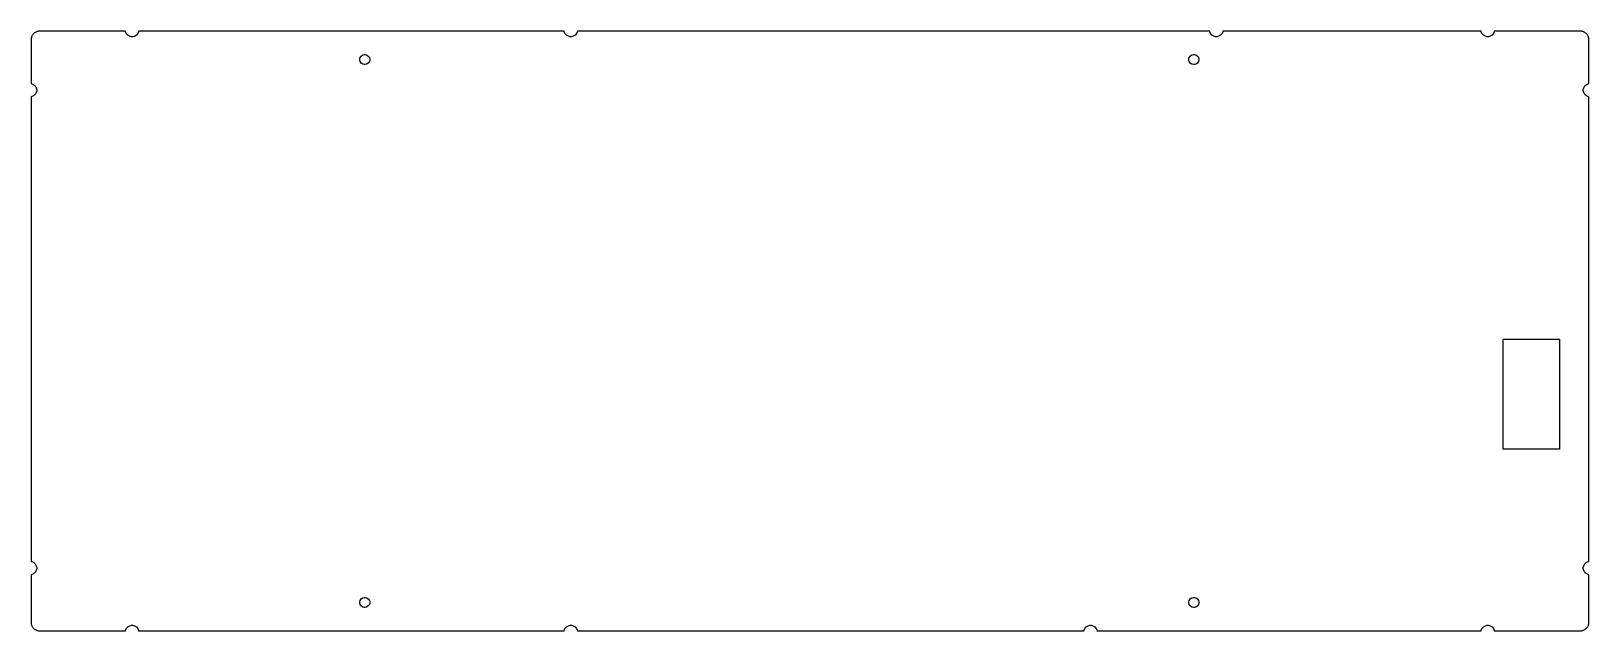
# Model space of a CAD drawing. Extents: x 0 to 356, y 0 to 137.
import ezdxf

# ---------------------------------------------------------------- set-up
doc = ezdxf.new("R2010")
doc.units = 0
doc.layers.get('0').update_dxf_attribs({"linetype": 'CONTINUOUS'})

msp = doc.modelspace()

# ---------------------------------------------------------------- linework, layer by layer
at = {"color": 0}
for p, q in [((0.108865, 135.25), (0.100597, 135.099)), ((0.12678, 135.389), (0.108865, 135.25)), ((0.152962, 135.532), (0.12678, 135.389)), ((0.19706, 135.672), (0.152962, 135.532)), ((0.249425, 135.804), (0.19706, 135.672)), ((0.311437, 135.937), (0.249425, 135.804)), ((0.391365, 136.061), (0.311437, 135.937)), ((0.469911, 136.183), (0.391365, 136.061)), ((0.567754, 136.299), (0.469911, 136.183)), ((0.673862, 136.404), (0.567754, 136.299)), ((0.78824, 136.502), (0.673862, 136.404)), ((0.902614, 136.59), (0.78824, 136.502)), ((1.03491, 136.668), (0.902614, 136.59)), ((1.1672, 136.74), (1.03491, 136.668)), ((1.29949, 136.801), (1.1672, 136.74)), ((1.4497, 136.854), (1.29949, 136.801)), ((1.59026, 136.889), (1.4497, 136.854)), ((1.74046, 136.916), (1.59026, 136.889)), ((1.89894, 136.933), (1.74046, 136.916)), ((2.04914, 136.943), (1.89894, 136.933)), ((21.6462, 136.943), (2.04914, 136.943)), ((21.6669, 136.813), (21.6462, 136.943)), ((21.8226, 136.438), (21.6669, 136.813)), ((22.1547, 136.032), (21.8226, 136.438)), ((22.6067, 135.763), (22.1547, 136.032)), ((23.0105, 135.664), (22.6067, 135.763)), ((23.1455, 135.664), (23.0105, 135.664)), ((23.2792, 135.664), (23.1455, 135.664)), ((23.6816, 135.763), (23.2792, 135.664)), ((24.135, 136.032), (23.6816, 135.763)), ((24.4671, 136.438), (24.135, 136.032)), ((24.6242, 136.813), (24.4671, 136.438)), ((24.6448, 136.943), (24.6242, 136.813)), ((121.817, 136.943), (24.6448, 136.943)), ((121.838, 136.813), (121.817, 136.943)), ((121.996, 136.44), (121.838, 136.813)), ((122.331, 136.037), (121.996, 136.44)), ((122.786, 135.77), (122.331, 136.037)), ((123.19, 135.672), (122.786, 135.77)), ((123.325, 135.672), (123.19, 135.672)), ((123.458, 135.672), (123.325, 135.672)), ((123.861, 135.77), (123.458, 135.672)), ((124.313, 136.037), (123.861, 135.77)), ((124.645, 136.44), (124.313, 136.037)), ((124.802, 136.813), (124.645, 136.44)), ((124.824, 136.943), (124.802, 136.813)), ((269.216, 136.943), (124.824, 136.943)), ((269.237, 136.814), (269.216, 136.943)), ((269.396, 136.441), (269.237, 136.814)), ((269.728, 136.039), (269.396, 136.441)), ((270.179, 135.77), (269.728, 136.039)), ((270.581, 135.672), (270.179, 135.77)), ((270.716, 135.672), (270.581, 135.672)), ((270.849, 135.672), (270.716, 135.672)), ((271.25, 135.77), (270.849, 135.672)), ((271.702, 136.039), (271.25, 135.77)), ((272.034, 136.441), (271.702, 136.039)), ((272.193, 136.814), (272.034, 136.441)), ((272.215, 136.943), (272.193, 136.814)), ((331.191, 136.943), (272.215, 136.943)), ((331.211, 136.814), (331.191, 136.943)), ((331.37, 136.441), (331.211, 136.814)), ((331.702, 136.039), (331.37, 136.441)), ((332.154, 135.77), (331.702, 136.039)), ((332.555, 135.672), (332.154, 135.77)), ((332.69, 135.672), (332.555, 135.672)), ((332.824, 135.672), (332.69, 135.672)), ((333.226, 135.77), (332.824, 135.672)), ((333.681, 136.039), (333.226, 135.77)), ((334.017, 136.441), (333.681, 136.039)), ((334.176, 136.814), (334.017, 136.441)), ((334.198, 136.943), (334.176, 136.814)), ((353.829, 136.943), (334.198, 136.943)), ((353.981, 136.933), (353.829, 136.943)), ((354.129, 136.916), (353.981, 136.933)), ((354.281, 136.889), (354.129, 136.916)), ((354.429, 136.854), (354.281, 136.889)), ((354.57, 136.801), (354.429, 136.854)), ((354.711, 136.74), (354.57, 136.801)), ((354.845, 136.668), (354.711, 136.74)), ((354.976, 136.59), (354.845, 136.668)), ((355.092, 136.502), (354.976, 136.59)), ((355.205, 136.404), (355.092, 136.502)), ((355.311, 136.299), (355.205, 136.404)), ((355.399, 136.183), (355.311, 136.299)), ((355.487, 136.061), (355.399, 136.183)), ((355.558, 135.937), (355.487, 136.061)), ((355.628, 135.804), (355.558, 135.937)), ((355.681, 135.672), (355.628, 135.804)), ((355.716, 135.532), (355.681, 135.672)), ((355.752, 135.389), (355.716, 135.532)), ((355.769, 135.25), (355.752, 135.389)), ((355.78, 135.099), (355.769, 135.25)), ((0.100597, 135.099), (0.100597, 124.976)), ((75.8155, 131.517), (76.1503, 131.607)), ((76.1503, 131.607), (76.2635, 131.607)), ((76.2635, 131.607), (76.375, 131.607)), ((76.375, 131.607), (76.7098, 131.517)), ((265.151, 131.514), (265.486, 131.604)), ((265.486, 131.604), (265.599, 131.604)), ((265.599, 131.604), (265.71, 131.604)), ((265.71, 131.604), (266.046, 131.514)), ((355.78, 124.976), (355.78, 135.099)), ((75.1127, 130.568), (75.2023, 130.904)), ((75.1127, 130.455), (75.1127, 130.568)), ((75.1127, 130.343), (75.1127, 130.455)), ((75.2023, 130.008), (75.1127, 130.343)), ((75.2023, 130.904), (75.4489, 131.27)), ((75.4489, 129.643), (75.2023, 130.008)), ((75.4489, 131.27), (75.8155, 131.517)), ((75.8155, 129.396), (75.4489, 129.643)), ((76.1503, 129.305), (75.8155, 129.396)), ((76.2635, 129.305), (76.1503, 129.305)), ((76.375, 129.305), (76.2635, 129.305)), ((76.7098, 129.396), (76.375, 129.305)), ((76.7098, 131.517), (77.0763, 131.27)), ((77.0763, 129.643), (76.7098, 129.396)), ((77.0763, 131.27), (77.3232, 130.904)), ((77.3232, 130.008), (77.0763, 129.643)), ((77.3232, 130.904), (77.4139, 130.568)), ((77.4139, 130.343), (77.3232, 130.008)), ((77.4139, 130.568), (77.4139, 130.455)), ((77.4139, 130.455), (77.4139, 130.343)), ((264.448, 130.566), (264.538, 130.903)), ((264.448, 130.453), (264.448, 130.566)), ((264.448, 130.342), (264.448, 130.453)), ((264.538, 130.007), (264.448, 130.342)), ((264.538, 130.903), (264.784, 131.268)), ((264.784, 129.64), (264.538, 130.007)), ((264.784, 131.268), (265.151, 131.514)), ((265.151, 129.394), (264.784, 129.64)), ((265.486, 129.303), (265.151, 129.394)), ((265.599, 129.303), (265.486, 129.303)), ((265.71, 129.303), (265.599, 129.303)), ((266.046, 129.394), (265.71, 129.303)), ((266.046, 131.514), (266.411, 131.268)), ((266.411, 129.64), (266.046, 129.394)), ((266.411, 131.268), (266.657, 130.903)), ((266.657, 130.007), (266.411, 129.64)), ((266.657, 130.903), (266.748, 130.566)), ((266.748, 130.342), (266.657, 130.007)), ((266.748, 130.566), (266.748, 130.453)), ((266.748, 130.453), (266.748, 130.342)), ((0.100597, 124.976), (0.228755, 124.955)), ((0.228755, 124.955), (0.602202, 124.797)), ((0.602202, 124.797), (1.00459, 124.463)), ((354.87, 124.466), (355.272, 124.798)), ((355.272, 124.798), (355.649, 124.955)), ((355.649, 124.955), (355.78, 124.976)), ((0.228755, 121.999), (0.100597, 121.977)), ((0.100597, 121.977), (0.100597, 15.9232)), ((0.602202, 122.156), (0.228755, 121.999)), ((1.00459, 122.488), (0.602202, 122.156)), ((1.00459, 124.463), (1.27193, 124.012)), ((1.27193, 122.94), (1.00459, 122.488)), ((1.27193, 124.012), (1.36977, 123.612)), ((1.36977, 123.343), (1.27193, 122.94)), ((1.36977, 123.612), (1.36977, 123.476)), ((1.36977, 123.476), (1.36977, 123.343)), ((354.499, 123.612), (354.598, 124.014)), ((354.499, 123.476), (354.499, 123.612)), ((354.499, 123.343), (354.499, 123.476)), ((354.598, 122.939), (354.499, 123.343)), ((354.598, 124.014), (354.87, 124.466)), ((354.87, 122.487), (354.598, 122.939)), ((355.272, 122.155), (354.87, 122.487)), ((355.649, 121.999), (355.272, 122.155)), ((355.78, 121.977), (355.649, 121.999)), ((355.78, 15.9232), (355.78, 121.977)), ((336.208, 66.6888), (349.096, 66.6888)), ((336.208, 41.5519), (336.208, 66.6888)), ((349.096, 66.6888), (349.096, 41.5519)), ((349.096, 41.5519), (336.208, 41.5519)), ((0.100597, 15.9232), (0.228755, 15.9026)), ((0.228755, 15.9026), (0.602202, 15.7441)), ((0.602202, 15.7441), (1.00459, 15.4106)), ((1.00459, 15.4106), (1.27193, 14.96)), ((1.27193, 14.96), (1.36977, 14.559)), ((1.36977, 14.2903), (1.27193, 13.8865)), ((1.36977, 14.559), (1.36977, 14.4239)), ((1.36977, 14.4239), (1.36977, 14.2903)), ((354.51, 14.559), (354.605, 14.96)), ((354.51, 14.4239), (354.51, 14.559)), ((354.51, 14.2903), (354.51, 14.4239)), ((354.605, 13.8865), (354.51, 14.2903)), ((354.605, 14.96), (354.873, 15.4106)), ((354.873, 15.4106), (355.275, 15.7441)), ((355.275, 15.7441), (355.649, 15.9012)), ((355.649, 15.9012), (355.78, 15.9232)), ((0.228755, 12.937), (0.100597, 12.915)), ((0.100597, 12.915), (0.100597, 1.94441)), ((0.602202, 13.0955), (0.228755, 12.937)), ((1.00459, 13.4317), (0.602202, 13.0955)), ((1.27193, 13.8865), (1.00459, 13.4317)), ((354.873, 13.4317), (354.605, 13.8865)), ((355.275, 13.0955), (354.873, 13.4317)), ((355.649, 12.937), (355.275, 13.0955)), ((355.78, 12.915), (355.649, 12.937)), ((355.78, 1.94441), (355.78, 12.915)), ((75.2023, 7.03901), (75.4489, 7.40558)), ((75.4489, 7.40558), (75.8155, 7.65224)), ((75.8155, 7.65224), (76.1503, 7.74181)), ((76.1503, 7.74181), (76.2635, 7.74181)), ((76.2635, 7.74181), (76.375, 7.74181)), ((76.375, 7.74181), (76.7098, 7.65224)), ((76.7098, 7.65224), (77.0763, 7.40558)), ((77.0763, 7.40558), (77.3232, 7.03901)), ((264.536, 7.03763), (264.783, 7.40421)), ((264.783, 7.40421), (265.15, 7.65087)), ((265.15, 7.65087), (265.485, 7.74044)), ((265.485, 7.74044), (265.598, 7.74044)), ((265.598, 7.74044), (265.709, 7.74044)), ((265.709, 7.74044), (266.044, 7.65087)), ((266.044, 7.65087), (266.409, 7.40421)), ((266.409, 7.40421), (266.656, 7.03763)), ((75.1127, 6.70415), (75.2023, 7.03901)), ((75.1127, 6.59116), (75.1127, 6.70415)), ((75.1127, 6.47954), (75.1127, 6.59116)), ((75.2023, 6.14331), (75.1127, 6.47954)), ((75.4489, 5.77811), (75.2023, 6.14331)), ((75.8155, 5.53145), (75.4489, 5.77811)), ((76.1503, 5.4405), (75.8155, 5.53145)), ((76.2635, 5.4405), (76.1503, 5.4405)), ((76.375, 5.4405), (76.2635, 5.4405)), ((76.7098, 5.53145), (76.375, 5.4405)), ((77.0763, 5.77811), (76.7098, 5.53145)), ((77.3232, 6.14331), (77.0763, 5.77811)), ((77.3232, 7.03901), (77.4139, 6.70415)), ((77.4139, 6.47954), (77.3232, 6.14331)), ((77.4139, 6.70415), (77.4139, 6.59116)), ((77.4139, 6.59116), (77.4139, 6.47954)), ((264.447, 6.70278), (264.536, 7.03763)), ((264.447, 6.58978), (264.447, 6.70278)), ((264.447, 6.47816), (264.447, 6.58978)), ((264.536, 6.14193), (264.447, 6.47816)), ((264.783, 5.77674), (264.536, 6.14193)), ((265.15, 5.53007), (264.783, 5.77674)), ((265.485, 5.43913), (265.15, 5.53007)), ((265.598, 5.43913), (265.485, 5.43913)), ((265.709, 5.43913), (265.598, 5.43913)), ((266.044, 5.53007), (265.709, 5.43913)), ((266.409, 5.77674), (266.044, 5.53007)), ((266.656, 6.14193), (266.409, 5.77674)), ((266.656, 7.03763), (266.747, 6.70278)), ((266.747, 6.47816), (266.656, 6.14193)), ((266.747, 6.70278), (266.747, 6.58978)), ((266.747, 6.58978), (266.747, 6.47816)), ((0.100597, 1.94441), (0.108865, 1.80248)), ((0.108865, 1.80248), (0.12678, 1.65227)), ((0.12678, 1.65227), (0.152962, 1.51033)), ((0.152962, 1.51033), (0.19706, 1.37804)), ((0.19706, 1.37804), (0.249425, 1.23886)), ((0.249425, 1.23886), (0.311437, 1.10657)), ((0.311437, 1.10657), (0.391365, 0.981163)), ((0.391365, 0.981163), (0.469911, 0.858516)), ((0.469911, 0.858516), (0.567754, 0.753787)), ((0.567754, 0.753787), (0.673862, 0.646299)), ((0.673862, 0.646299), (0.78824, 0.549836)), ((0.78824, 0.549836), (0.902614, 0.451997)), ((0.902614, 0.451997), (1.03491, 0.373447)), ((1.03491, 0.373447), (1.1672, 0.303168)), ((1.1672, 0.303168), (1.29949, 0.241157)), ((1.29949, 0.241157), (1.4497, 0.19706)), ((1.4497, 0.19706), (1.59026, 0.152962)), ((1.59026, 0.152962), (1.74046, 0.12678)), ((1.74046, 0.12678), (1.89894, 0.108865)), ((1.89894, 0.108865), (2.04914, 0.099219)), ((2.04914, 0.099219), (21.6462, 0.099219)), ((21.6462, 0.099219), (21.6669, 0.228755)), ((21.6669, 0.228755), (21.8254, 0.602202)), ((21.8254, 0.602202), (22.1575, 1.00597)), ((22.1575, 1.00597), (22.6095, 1.27468)), ((22.6095, 1.27468), (23.0105, 1.37115)), ((23.0105, 1.37115), (23.1455, 1.37115)), ((23.1455, 1.37115), (23.2792, 1.37115)), ((23.2792, 1.37115), (23.6802, 1.27468)), ((23.6802, 1.27468), (24.1322, 1.00597)), ((24.1322, 1.00597), (24.4643, 0.602202)), ((24.4643, 0.602202), (24.6228, 0.228755)), ((24.6228, 0.228755), (24.6448, 0.099219)), ((24.6448, 0.099219), (121.817, 0.099219)), ((121.817, 0.099219), (121.838, 0.228755)), ((121.838, 0.228755), (121.996, 0.602202)), ((121.996, 0.602202), (122.329, 1.00597)), ((122.329, 1.00597), (122.78, 1.27468)), ((122.78, 1.27468), (123.182, 1.37115)), ((123.182, 1.37115), (123.317, 1.37115)), ((123.317, 1.37115), (123.45, 1.37115)), ((123.45, 1.37115), (123.851, 1.27468)), ((123.851, 1.27468), (124.303, 1.00597)), ((124.303, 1.00597), (124.635, 0.602202)), ((124.635, 0.602202), (124.794, 0.228755)), ((124.794, 0.228755), (124.816, 0.099219)), ((124.816, 0.099219), (240.491, 0.099219)), ((240.491, 0.099219), (240.512, 0.228755)), ((240.512, 0.228755), (240.67, 0.602202)), ((240.67, 0.602202), (241.002, 1.00597)), ((241.002, 1.00597), (241.455, 1.27468)), ((241.455, 1.27468), (241.855, 1.37115)), ((241.855, 1.37115), (241.99, 1.37115)), ((241.99, 1.37115), (242.124, 1.37115)), ((242.124, 1.37115), (242.525, 1.27468)), ((242.525, 1.27468), (242.977, 1.00597)), ((242.977, 1.00597), (243.31, 0.602202)), ((243.31, 0.602202), (243.468, 0.228755)), ((243.468, 0.228755), (243.49, 0.099219)), ((243.49, 0.099219), (331.191, 0.099219)), ((331.191, 0.099219), (331.211, 0.228755)), ((331.211, 0.228755), (331.37, 0.602202)), ((331.37, 0.602202), (331.702, 1.00597)), ((331.702, 1.00597), (332.154, 1.27468)), ((332.154, 1.27468), (332.555, 1.37115)), ((332.555, 1.37115), (332.69, 1.37115)), ((332.69, 1.37115), (332.824, 1.37115)), ((332.824, 1.37115), (333.226, 1.27468)), ((333.226, 1.27468), (333.681, 1.00597)), ((333.681, 1.00597), (334.017, 0.602202)), ((334.017, 0.602202), (334.176, 0.228755)), ((334.176, 0.228755), (334.198, 0.099219)), ((334.198, 0.099219), (353.829, 0.099219)), ((353.829, 0.099219), (353.981, 0.108865)), ((353.981, 0.108865), (354.129, 0.12678)), ((354.129, 0.12678), (354.281, 0.152962)), ((354.281, 0.152962), (354.429, 0.19706)), ((354.429, 0.19706), (354.57, 0.241157)), ((354.57, 0.241157), (354.711, 0.303168)), ((354.711, 0.303168), (354.845, 0.373447)), ((354.845, 0.373447), (354.976, 0.451997)), ((354.976, 0.451997), (355.092, 0.549836)), ((355.092, 0.549836), (355.205, 0.646299)), ((355.205, 0.646299), (355.311, 0.753787)), ((355.311, 0.753787), (355.399, 0.858516)), ((355.399, 0.858516), (355.487, 0.981163)), ((355.487, 0.981163), (355.558, 1.10657)), ((355.558, 1.10657), (355.628, 1.23886)), ((355.628, 1.23886), (355.681, 1.37804)), ((355.681, 1.37804), (355.716, 1.51033)), ((355.716, 1.51033), (355.752, 1.65227)), ((355.752, 1.65227), (355.769, 1.80248)), ((355.769, 1.80248), (355.78, 1.94441))]:
    msp.add_line(p, q, dxfattribs=at)

doc.saveas('drawing.dxf')
